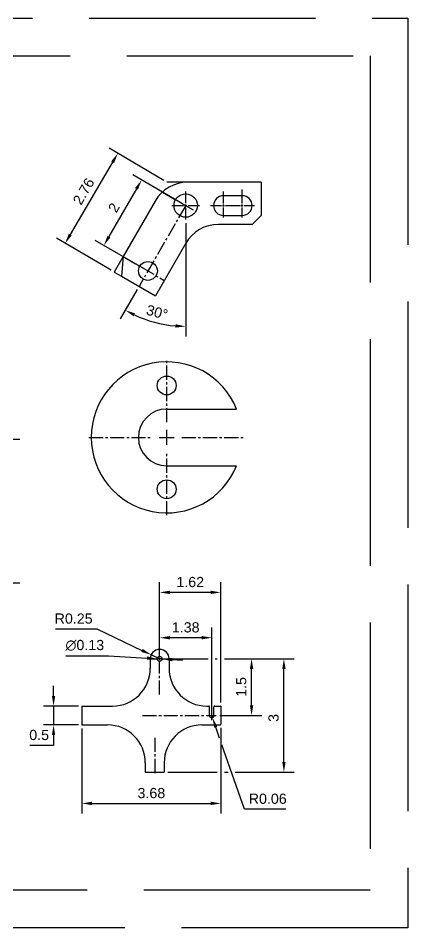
# Model space of a CAD drawing. Header units: millimetres. Extents: x -279.3 to -217.4, y 682.8 to 730.9.
# Drawn here: x -238.07 to -217.42, y 682.76 to 730.94 of the extents above; entities that cross this region are included whole.
import ezdxf

# ---------------------------------------------------------------- set-up
doc = ezdxf.new("R2010")
doc.units = ezdxf.units.MM
doc.header["$MEASUREMENT"] = 0
doc.linetypes.add('ACAD_ISO02W100', pattern=[15, 12, -3])
doc.linetypes.add('CENTER2', pattern=[1.125, 0.75, -0.125, 0.125, -0.125])
doc.styles.get("Standard").update_dxf_attribs({"font": 'arial.ttf'})
doc.dimstyles.get("Standard").update_dxf_attribs({"dimscale": 3, "dimtxt": 0.18, "dimasz": 0.18, "dimexe": 0.18, "dimexo": 0.0625, "dimgap": 0.09, "dimtad": 1, "dimtoh": 1, "dimdsep": 46, "dimtxsty": 'Standard', "dimcen": 0.09, "dimadec": 0, "dimazin": 0, "dimtfac": 1, "dimtmove": 0, "dimatfit": 3, "dimfxl": 1, "dimtolj": 1, "dimtzin": 0, "dimarcsym": 0})

# ---------------------------------------------------------------- blocks, each defined once
blk = doc.blocks.new('*D27')
at = {"color": 0, "lineweight": -2, "transparency": 16777216}
for p, q in [((-246.477, 708.647), (-237.981, 708.647)), ((-238.521, 708.107), (-238.521, 701.567)), ((-246.957, 701.027), (-237.981, 701.027))]:
    blk.add_line(p, q, dxfattribs=at)
at = {"color": 0, "transparency": 16777216}
for points in [[(-238.611, 708.107), (-238.431, 708.107), (-238.521, 708.647)], [(-238.611, 701.567), (-238.431, 701.567), (-238.521, 701.027)]]:
    blk.add_solid(points, dxfattribs=at)
at = {"layer": 'Defpoints', "color": 0, "transparency": 16777216}
for p in [(-246.664, 708.647), (-247.144, 701.027), (-238.521, 701.027)]:
    blk.add_point(p, dxfattribs=at)
at = {"color": 0, "transparency": 16777216, "insert": (-239.066, 704.837), "char_height": 0.54, "attachment_point": 5, "rotation": 90}
blk.add_mtext('\\A1;3.81', dxfattribs=at)
blk = doc.blocks.new('*U38')
at = {"color": 0, "linetype": 'CENTER2', "transparency": 16777216}
for p, q in [((0, 0.124), (0, 0.74)), ((-0.74, 0), (-0.124, 0)), ((0.124, 0), (0.74, 0)), ((0, -0.74), (0, -0.124))]:
    blk.add_line(p, q, dxfattribs=at)
at = {"color": 0, "linetype": 'Continuous', "transparency": 16777216}
for p, q in [((-0.062, 0), (0.062, 0)), ((0, -0.062), (0, 0.062))]:
    blk.add_line(p, q, dxfattribs=at)
blk = doc.blocks.new('*U39')
at = {"color": 0, "linetype": 'CENTER2', "transparency": 16777216}
for p, q in [((0, 0.104), (0, 0.74)), ((-0.69, 0), (-0.104, 0)), ((0.104, 0), (0.64, 0)), ((0, -0.64), (0, -0.104))]:
    blk.add_line(p, q, dxfattribs=at)
at = {"color": 0, "linetype": 'Continuous', "transparency": 16777216}
for p, q in [((-0.052, 0), (0.052, 0)), ((0, -0.052), (0, 0.052))]:
    blk.add_line(p, q, dxfattribs=at)
blk = doc.blocks.new('*U40')
at = {"color": 0, "linetype": 'CENTER2', "transparency": 16777216}
for p, q in [((0, 0.104), (0, 0.842)), ((-0.64, 0), (-0.104, 0)), ((0.104, 0), (0.64, 0)), ((0, -0.64), (0, -0.104))]:
    blk.add_line(p, q, dxfattribs=at)
at = {"color": 0, "linetype": 'Continuous', "transparency": 16777216}
for p, q in [((-0.052, 0), (0.052, 0)), ((0, -0.052), (0, 0.052))]:
    blk.add_line(p, q, dxfattribs=at)
blk = doc.blocks.new('*D41')
at = {"color": 0, "lineweight": -2, "transparency": 16777216}
for p, q in [((-229.358, 721.11), (-232.001, 722.637)), ((-231.803, 721.899), (-233.263, 719.37)), ((-231.358, 717.646), (-234.001, 719.172))]:
    blk.add_line(p, q, dxfattribs=at)
at = {"color": 0, "transparency": 16777216}
for points in [[(-231.881, 721.944), (-231.726, 721.854), (-231.533, 722.367)], [(-233.341, 719.415), (-233.186, 719.325), (-233.533, 718.902)]]:
    blk.add_solid(points, dxfattribs=at)
at = {"layer": 'Defpoints', "color": 0, "transparency": 16777216}
for p in [(-229.195, 721.017), (-233.533, 718.902), (-231.195, 717.552)]:
    blk.add_point(p, dxfattribs=at)
at = {"color": 0, "transparency": 16777216, "insert": (-233.002, 720.905), "char_height": 0.54, "attachment_point": 5, "rotation": 60}
blk.add_mtext('\\A1;2', dxfattribs=at)
blk = doc.blocks.new('*D42')
at = {"color": 0, "lineweight": -2, "transparency": 16777216}
for p, q in [((-230.357, 722.351), (-233.26, 724.051)), ((-233.067, 723.313), (-235.311, 719.481)), ((-233.146, 717.588), (-236.05, 719.288))]:
    blk.add_line(p, q, dxfattribs=at)
at = {"color": 0, "transparency": 16777216}
for points in [[(-233.145, 723.358), (-232.99, 723.267), (-232.794, 723.779)], [(-235.389, 719.527), (-235.233, 719.436), (-235.584, 719.015)]]:
    blk.add_solid(points, dxfattribs=at)
at = {"layer": 'Defpoints', "color": 0, "transparency": 16777216}
for p in [(-230.195, 722.257), (-235.584, 719.015), (-232.985, 717.493)]:
    blk.add_point(p, dxfattribs=at)
at = {"color": 0, "transparency": 16777216, "insert": (-234.604, 721.768), "char_height": 0.54, "attachment_point": 5, "rotation": 59.6474}
blk.add_mtext('\\A1;2.76', dxfattribs=at)
blk = doc.blocks.new('*D43')
at = {"color": 0, "lineweight": -2, "transparency": 16777216}
for p, q in [((-229.195, 720.089), (-229.195, 714.078)), ((-231.762, 716.571), (-232.664, 715.008))]:
    blk.add_line(p, q, dxfattribs=at)
blk.add_arc((-229.195, 721.017), 6.398, 244.837, 265.163, dxfattribs=at)
at = {"color": 0, "transparency": 16777216}
for points in [[(-231.957, 715.146), (-231.874, 715.305), (-232.394, 715.475)], [(-229.731, 714.731), (-229.738, 714.551), (-229.195, 714.618)]]:
    blk.add_solid(points, dxfattribs=at)
at = {"layer": 'Defpoints', "color": 0, "transparency": 16777216}
for p in [(-229.195, 721.017), (-229.195, 720.893), (-229.195, 720.277), (-231.668, 716.733), (-231.384, 715.004)]:
    blk.add_point(p, dxfattribs=at)
at = {"color": 0, "transparency": 16777216, "insert": (-230.71, 715.363), "char_height": 0.54, "attachment_point": 5, "rotation": 345}
blk.add_mtext('\\A1;30°', dxfattribs=at)
blk = doc.blocks.new('*U44')
at = {"color": 0, "linetype": 'CENTER2', "transparency": 16777216}
for p, q in [((0, 0.8), (0, 4.12)), ((-4.12, 0), (-0.8, 0)), ((0.8, 0), (4.12, 0)), ((0, -4.12), (0, -0.8))]:
    blk.add_line(p, q, dxfattribs=at)
at = {"color": 0, "linetype": 'Continuous', "transparency": 16777216}
for p, q in [((-0.4, 0), (0.4, 0)), ((0, -0.4), (0, 0.4))]:
    blk.add_line(p, q, dxfattribs=at)
blk = doc.blocks.new('*U45')
at = {"color": 0, "linetype": 'CENTER2', "transparency": 16777216}
for p, q in [((0, 0.1), (0, 0.62)), ((-0.62, 0), (-0.1, 0)), ((0.1, 0), (0.62, 0)), ((0, -1.896), (0, -0.1))]:
    blk.add_line(p, q, dxfattribs=at)
at = {"color": 0, "linetype": 'Continuous', "transparency": 16777216}
for p, q in [((-0.05, 0), (0.05, 0)), ((0, -0.05), (0, 0.05))]:
    blk.add_line(p, q, dxfattribs=at)
blk = doc.blocks.new('*U46')
at = {"color": 0, "linetype": 'CENTER2', "transparency": 16777216}
for p, q in [((-3.671, 0), (-0.024, 0)), ((0, 0.024), (0, 0.24)), ((0.024, 0), (0.24, 0)), ((0, -0.24), (0, -0.024))]:
    blk.add_line(p, q, dxfattribs=at)
at = {"color": 0, "linetype": 'Continuous', "transparency": 16777216}
for p, q in [((-0.012, 0), (0.012, 0)), ((0, -0.012), (0, 0.012))]:
    blk.add_line(p, q, dxfattribs=at)
blk = doc.blocks.new('*U47')
at = {"color": 0, "linetype": 'CENTER2', "transparency": 16777216}
blk.add_line((0, 1.573), (0, -0.37), dxfattribs=at)
blk = doc.blocks.new('*D48')
at = {"color": 0, "lineweight": -2, "transparency": 16777216}
for p, q in [((-230.575, 697.195), (-230.575, 698.668)), ((-227.815, 694.195), (-227.815, 698.668)), ((-228.355, 698.128), (-230.035, 698.128))]:
    blk.add_line(p, q, dxfattribs=at)
at = {"color": 0, "transparency": 16777216}
for points in [[(-230.035, 698.218), (-230.035, 698.038), (-230.575, 698.128)], [(-228.355, 698.218), (-228.355, 698.038), (-227.815, 698.128)]]:
    blk.add_solid(points, dxfattribs=at)
at = {"layer": 'Defpoints', "color": 0, "transparency": 16777216}
for p in [(-230.575, 698.128), (-230.575, 697.007), (-227.815, 694.007)]:
    blk.add_point(p, dxfattribs=at)
at = {"color": 0, "transparency": 16777216, "insert": (-229.195, 698.673), "char_height": 0.54, "attachment_point": 5}
blk.add_mtext('\\A1;1.38', dxfattribs=at)
blk = doc.blocks.new('*D49')
at = {"color": 0, "lineweight": -2, "transparency": 16777216}
for p, q in [((-230.575, 697.195), (-230.575, 701.068)), ((-227.335, 694.695), (-227.335, 701.068)), ((-227.875, 700.528), (-230.035, 700.528))]:
    blk.add_line(p, q, dxfattribs=at)
at = {"color": 0, "transparency": 16777216}
for points in [[(-230.035, 700.618), (-230.035, 700.438), (-230.575, 700.528)], [(-227.875, 700.618), (-227.875, 700.438), (-227.335, 700.528)]]:
    blk.add_solid(points, dxfattribs=at)
at = {"layer": 'Defpoints', "color": 0, "transparency": 16777216}
for p in [(-230.575, 700.528), (-230.575, 697.007), (-227.335, 694.507)]:
    blk.add_point(p, dxfattribs=at)
at = {"color": 0, "transparency": 16777216, "insert": (-228.955, 701.073), "char_height": 0.54, "attachment_point": 5}
blk.add_mtext('\\A1;1.62', dxfattribs=at)
blk = doc.blocks.new('*D50')
at = {"color": 0, "lineweight": -2, "transparency": 16777216}
for p, q in [((-236.199, 695.047), (-236.199, 695.587)), ((-234.882, 694.507), (-236.739, 694.507)), ((-236.199, 694.507), (-236.199, 693.507)), ((-234.882, 693.507), (-236.739, 693.507)), ((-236.199, 692.967), (-236.199, 692.427)), ((-236.199, 692.427), (-237.456, 692.427))]:
    blk.add_line(p, q, dxfattribs=at)
at = {"color": 0, "transparency": 16777216}
for points in [[(-236.289, 695.047), (-236.109, 695.047), (-236.199, 694.507)], [(-236.289, 692.967), (-236.109, 692.967), (-236.199, 693.507)]]:
    blk.add_solid(points, dxfattribs=at)
at = {"layer": 'Defpoints', "color": 0, "transparency": 16777216}
for p in [(-234.695, 694.507), (-236.199, 693.507), (-234.695, 693.507)]:
    blk.add_point(p, dxfattribs=at)
at = {"color": 0, "transparency": 16777216, "insert": (-236.963, 692.973), "char_height": 0.54, "attachment_point": 5}
blk.add_mtext('\\A1;0.5', dxfattribs=at)
blk = doc.blocks.new('*D51')
at = {"color": 0, "lineweight": -2, "transparency": 16777216}
for p, q in [((-234.695, 693.32), (-234.695, 688.811)), ((-227.335, 693.36), (-227.335, 688.811)), ((-234.155, 689.351), (-227.875, 689.351))]:
    blk.add_line(p, q, dxfattribs=at)
at = {"color": 0, "transparency": 16777216}
for points in [[(-234.155, 689.441), (-234.155, 689.261), (-234.695, 689.351)], [(-227.875, 689.441), (-227.875, 689.261), (-227.335, 689.351)]]:
    blk.add_solid(points, dxfattribs=at)
at = {"layer": 'Defpoints', "color": 0, "transparency": 16777216}
for p in [(-234.695, 693.507), (-227.335, 693.547), (-227.335, 689.351)]:
    blk.add_point(p, dxfattribs=at)
at = {"color": 0, "transparency": 16777216, "insert": (-231.015, 689.896), "char_height": 0.54, "attachment_point": 5}
blk.add_mtext('\\A1;3.68', dxfattribs=at)
blk = doc.blocks.new('*D52')
at = {"color": 0, "lineweight": -2, "transparency": 16777216}
for p, q in [((-230.387, 697.007), (-228.002, 697.007)), ((-227.627, 697.007), (-227.522, 697.007)), ((-227.147, 697.007), (-223.45, 697.007)), ((-223.99, 691.547), (-223.99, 696.467)), ((-230.147, 691.007), (-227.522, 691.007)), ((-227.147, 691.007), (-226.951, 691.007)), ((-226.576, 691.007), (-223.45, 691.007))]:
    blk.add_line(p, q, dxfattribs=at)
at = {"color": 0, "transparency": 16777216}
for points in [[(-224.08, 696.467), (-223.9, 696.467), (-223.99, 697.007)], [(-224.08, 691.547), (-223.9, 691.547), (-223.99, 691.007)]]:
    blk.add_solid(points, dxfattribs=at)
at = {"layer": 'Defpoints', "color": 0, "transparency": 16777216}
for p in [(-230.575, 697.007), (-223.99, 697.007), (-230.335, 691.007)]:
    blk.add_point(p, dxfattribs=at)
at = {"color": 0, "transparency": 16777216, "insert": (-224.536, 693.878), "char_height": 0.54, "attachment_point": 5, "rotation": 90}
blk.add_mtext('\\A1;3', dxfattribs=at)
blk = doc.blocks.new('*D53')
at = {"color": 0, "lineweight": -2, "transparency": 16777216}
for p, q in [((-230.387, 697.007), (-228.002, 697.007)), ((-227.627, 697.007), (-227.522, 697.007)), ((-227.147, 697.007), (-225.162, 697.007)), ((-225.702, 694.547), (-225.702, 696.467)), ((-227.387, 694.007), (-225.162, 694.007))]:
    blk.add_line(p, q, dxfattribs=at)
at = {"color": 0, "transparency": 16777216}
for points in [[(-225.792, 696.467), (-225.612, 696.467), (-225.702, 697.007)], [(-225.792, 694.547), (-225.612, 694.547), (-225.702, 694.007)]]:
    blk.add_solid(points, dxfattribs=at)
at = {"layer": 'Defpoints', "color": 0, "transparency": 16777216}
for p in [(-230.575, 697.007), (-225.702, 697.007), (-227.575, 694.007)]:
    blk.add_point(p, dxfattribs=at)
at = {"color": 0, "transparency": 16777216, "insert": (-226.248, 695.519), "char_height": 0.54, "attachment_point": 5, "rotation": 90}
blk.add_mtext('\\A1;1.5', dxfattribs=at)
blk = doc.blocks.new('*D54')
at = {"color": 0, "lineweight": -2, "transparency": 16777216}
for p, q in [((-227.815, 694.007), (-227.775, 693.894)), ((-227.397, 692.814), (-227.597, 693.385)), ((-226.078, 689.051), (-227.273, 692.461)), ((-223.889, 689.051), (-226.078, 689.051))]:
    blk.add_line(p, q, dxfattribs=at)
at = {"color": 0, "transparency": 16777216}
blk.add_solid([(-227.512, 693.414), (-227.681, 693.355), (-227.775, 693.894)], dxfattribs=at)
at = {"layer": 'Defpoints', "color": 0, "transparency": 16777216}
for p in [(-227.815, 694.007), (-227.775, 693.894)]:
    blk.add_point(p, dxfattribs=at)
at = {"color": 0, "transparency": 16777216, "insert": (-224.848, 689.596), "char_height": 0.54, "attachment_point": 5}
blk.add_mtext('\\A1;R0.06', dxfattribs=at)
blk = doc.blocks.new('*D55')
at = {"color": 0, "lineweight": -2, "transparency": 16777216}
for p, q in [((-236.097, 698.592), (-233.904, 698.592)), ((-233.904, 698.592), (-231.514, 697.454)), ((-230.575, 697.007), (-231.026, 697.222))]:
    blk.add_line(p, q, dxfattribs=at)
at = {"color": 0, "transparency": 16777216}
blk.add_solid([(-231.475, 697.536), (-231.552, 697.373), (-231.026, 697.222)], dxfattribs=at)
at = {"layer": 'Defpoints', "color": 0, "transparency": 16777216}
for p in [(-231.026, 697.222), (-230.575, 697.007)]:
    blk.add_point(p, dxfattribs=at)
at = {"color": 0, "transparency": 16777216, "insert": (-235.135, 699.138), "char_height": 0.54, "attachment_point": 5}
blk.add_mtext('\\A1;R0.25', dxfattribs=at)
blk = doc.blocks.new('*D56')
at = {"color": 0, "lineweight": -2, "transparency": 16777216}
for p, q in [((-235.54, 697.162), (-233.279, 697.162)), ((-233.279, 697.162), (-231.244, 697.046)), ((-230.445, 697), (-230.705, 697.015)), ((-229.906, 696.969), (-229.367, 696.938))]:
    blk.add_line(p, q, dxfattribs=at)
at = {"color": 0, "transparency": 16777216}
for points in [[(-231.239, 697.135), (-231.249, 696.956), (-230.705, 697.015)], [(-229.901, 697.059), (-229.911, 696.879), (-230.445, 697)]]:
    blk.add_solid(points, dxfattribs=at)
at = {"layer": 'Defpoints', "color": 0, "transparency": 16777216}
for p in [(-230.705, 697.015), (-230.445, 697)]:
    blk.add_point(p, dxfattribs=at)
at = {"color": 0, "transparency": 16777216, "insert": (-234.544, 697.723), "char_height": 0.54, "attachment_point": 5}
blk.add_mtext('\\A1;∅0.13', dxfattribs=at)

msp = doc.modelspace()

# ---------------------------------------------------------------- linework, layer by layer
at = {"color": 4}
for p, q in [((-229.08, 722.257), (-230.195, 722.257)), ((-232.512, 718.312), (-232.985, 717.493)), ((-232.985, 717.493), (-232.603, 717.272))]:
    msp.add_line(p, q, dxfattribs=at)
at = {"color": 7, "lineweight": 30}
for p, q in [((-225.195, 722.257), (-229.08, 722.257)), ((-225.195, 722.257), (-225.195, 720.497)), ((-230.812, 721.257), (-232.512, 718.312)), ((-225.675, 720.017), (-225.195, 720.497)), ((-225.675, 720.017), (-227.463, 720.017)), ((-229.195, 719.017), (-230.802, 716.233)), ((-232.512, 718.312), (-232.603, 717.272)), ((-232.603, 717.272), (-230.802, 716.233)), ((-230.203, 710.238), (-226.495, 710.238)), ((-230.203, 707.238), (-226.495, 707.238)), ((-231.075, 697.007), (-231.075, 696.507)), ((-230.075, 697.007), (-230.075, 696.507)), ((-234.695, 694.507), (-233.075, 694.507)), ((-234.695, 694.507), (-234.695, 693.507)), ((-228.075, 694.507), (-227.975, 694.507)), ((-227.935, 694.007), (-227.935, 694.467)), ((-227.695, 694.007), (-227.695, 694.467)), ((-227.655, 694.507), (-227.335, 694.507)), ((-227.335, 694.507), (-227.335, 693.547)), ((-234.695, 693.507), (-233.335, 693.507)), ((-228.335, 693.507), (-227.375, 693.507)), ((-231.335, 691.507), (-231.335, 691.007)), ((-230.335, 691.507), (-230.335, 691.007)), ((-231.335, 691.007), (-230.335, 691.007))]:
    msp.add_line(p, q, dxfattribs=at)
at = {"color": 2, "linetype": 'CENTER2'}
for p, q in [((-230.432, 721.73), (-228.658, 720.707)), ((-229.195, 721.017), (-231.668, 716.733)), ((-232.512, 718.312), (-230.329, 717.052))]:
    msp.add_line(p, q, dxfattribs=at)
at = {"color": 5, "linetype": 'ACAD_ISO02W100'}
for points in [[(-279.319, 730.94), (-217.421, 730.94), (-217.421, 682.763), (-279.319, 682.763)], [(-277.319, 728.94), (-219.421, 728.94), (-219.421, 684.763), (-277.319, 684.763)]]:
    msp.add_lwpolyline(points, close=True, dxfattribs=at)
at = {"color": 7, "lineweight": 30}
for points in [[(-226.195, 721.537), (-227.195, 721.537, 1), (-227.195, 720.497), (-226.195, 720.497)], [(-226.195, 720.497), (-226.195, 720.497, 1), (-226.195, 721.537, 1)]]:
    msp.add_lwpolyline(points, format="xyb", dxfattribs=at)
for centre, radius in [((-229.195, 721.017), 0.62), ((-231.195, 717.552), 0.5), ((-230.203, 711.488), 0.5), ((-230.203, 705.988), 0.5), ((-230.575, 697.007), 0.13)]:
    msp.add_circle(centre, radius, dxfattribs=at)
for centre, radius, start, end in [((-229.08, 720.257), 2, 90, 150), ((-227.463, 718.017), 2, 90, 150), ((-230.203, 708.738), 4, 22.0243, 337.9757), ((-230.203, 708.738), 1.5, 90, 270), ((-230.575, 697.007), 0.5, 0, 180), ((-233.075, 696.507), 2, 270, 0), ((-228.075, 696.507), 2, 180, 270), ((-227.975, 694.467), 0.04, 360, 90), ((-227.655, 694.467), 0.04, 90, 180), ((-227.375, 694.467), 0.04, 0, 90), ((-227.815, 694.007), 0.12, 180, 0), ((-233.335, 691.507), 2, 0, 90), ((-228.335, 691.507), 2, 90, 180), ((-227.375, 693.547), 0.04, 270, 0)]:
    msp.add_arc(centre, radius, start, end, dxfattribs=at)

# ---------------------------------------------------------------- block references
at = {"color": 2, "linetype": 'CENTER2'}
for name, p in [('*U38', (-229.195, 721.017)), ('*U39', (-227.195, 721.017)), ('*U40', (-226.195, 721.017)), ('*U44', (-230.203, 708.738)), ('*U45', (-230.575, 697.007)), ('*U46', (-227.815, 694.007)), ('*U47', (-230.835, 691.257))]:
    msp.add_blockref(name, p, dxfattribs=at)

# ---------------------------------------------------------------- dimensions: what is measured, and where the dimension line sits
at = {"color": 4}
for base, p1, p2, angle, override, picture, middle, dimtype in [((-235.584, 719.015), (-230.195, 722.257), (-232.985, 717.493), 239.6474, {"dimlfac": 0.5, "dimpost": '\\X'}, '*D42', (-234.133, 721.492), 161), ((-238.521, 701.027), (-246.664, 708.647), (-247.144, 701.027), 90, {"dimlfac": 0.5, "dimpost": '\\X', "dimtmove": 0}, '*D27', (-238.521, 704.837), 160), ((-223.99, 697.007), (-230.335, 691.007), (-230.575, 697.007), 90, {"dimlfac": 0.5, "dimpost": '\\X'}, '*D52', (-223.99, 693.878), 160), ((-225.702, 697.007), (-227.575, 694.007), (-230.575, 697.007), 90, {"dimlfac": 0.5, "dimpost": '\\X'}, '*D53', (-225.702, 695.519), 160)]:
    dim = msp.add_linear_dim(base=base, p1=p1, p2=p2, angle=angle, dimstyle='Standard', override=override, dxfattribs=at)
    dim.commit()
    dim.dimension.update_dxf_attribs({"geometry": picture, "text_midpoint": middle, "dimtype": dimtype})
dim = msp.add_aligned_dim(p1=(-229.195, 721.017), p2=(-231.195, 717.552), distance=-2.7, dimstyle='Standard', override={"dimlfac": 0.5, "dimpost": '\\X'}, dxfattribs=at)
dim.commit()
dim.dimension.update_dxf_attribs({"geometry": '*D41', "text_midpoint": (-233.002, 720.905)})
dim = msp.add_angular_dim_2l(base=(-231.384, 715.004), line1=((-229.195, 721.017), (-231.668, 716.733)), line2=((-229.195, 720.277), (-229.195, 720.893)), dimstyle='Standard', override={"dimpost": '\\X'}, dxfattribs=at)
dim.commit()
dim.dimension.update_dxf_attribs({"geometry": '*D43', "text_midpoint": (-230.71, 715.363)})
for base, p1, picture, middle in [((-230.575, 700.528), (-227.335, 694.507), '*D49', (-228.955, 701.073)), ((-230.575, 698.128), (-227.815, 694.007), '*D48', (-229.195, 698.673))]:
    dim = msp.add_linear_dim(base=base, p1=p1, p2=(-230.575, 697.007), dimstyle='Standard', override={"dimlfac": 0.5, "dimpost": '\\X'}, dxfattribs=at)
    dim.commit()
    dim.dimension.update_dxf_attribs({"geometry": picture, "text_midpoint": middle})
for center, mpoint, picture, middle in [((-230.575, 697.007), (-231.026, 697.222), '*D55', (-235.135, 698.592)), ((-227.815, 694.007), (-227.775, 693.894), '*D54', (-224.848, 689.051))]:
    dim = msp.add_radius_dim(center=center, mpoint=mpoint, dimstyle='Standard', override={"dimlfac": 0.5, "dimpost": '\\X'}, dxfattribs=at)
    dim.commit()
    dim.dimension.update_dxf_attribs({"geometry": picture, "text_midpoint": middle, "dimtype": 164})
dim = msp.add_diameter_dim_2p(p1=(-230.445, 697), p2=(-230.705, 697.015), dimstyle='Standard', override={"dimlfac": 0.5, "dimpost": '\\X'}, dxfattribs=at)
dim.commit()
dim.dimension.update_dxf_attribs({"geometry": '*D56', "text_midpoint": (-233.279, 697.162), "dimtype": 163})
dim = msp.add_linear_dim(base=(-236.199, 693.507), p1=(-234.695, 694.507), p2=(-234.695, 693.507), angle=90, dimstyle='Standard', override={"dimlfac": 0.5, "dimpost": '\\X'}, dxfattribs=at)
dim.commit()
dim.dimension.update_dxf_attribs({"geometry": '*D50', "text_midpoint": (-236.963, 692.973)})
dim = msp.add_linear_dim(base=(-227.335, 689.351), p1=(-234.695, 693.507), p2=(-227.335, 693.547), dimstyle='Standard', override={"dimlfac": 0.5, "dimpost": '\\X'}, dxfattribs=at)
dim.commit()
dim.dimension.update_dxf_attribs({"geometry": '*D51', "text_midpoint": (-231.015, 689.351), "dimtype": 160})

doc.saveas('drawing.dxf')
